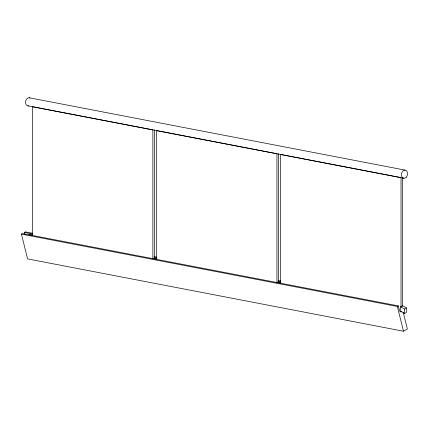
<?xml version="1.0" encoding="UTF-8"?>
<svg xmlns="http://www.w3.org/2000/svg" width="429" height="429" viewBox="0 0 429 429"><rect width="100%" height="100%" fill="white"/><g stroke="black" fill="none" stroke-linecap="round" stroke-linejoin="round"><path stroke-width="0.64" d="M403.276 312.478L407.362 328.995L403.485 331.231L27.579 258.891L21.45 234.116L22.421 233.558L398.326 305.898L399.549 310.853M24.818 234.293L24.356 232.438L25.327 231.874L32.556 233.269M28.936 234.904L30.389 234.062L32.604 235.344M153.008 258.778L154.467 257.942L156.682 259.218M276.603 282.936L278.539 281.815L280.754 283.097M21.45 234.116L397.356 306.456L398.326 305.898M400.675 306.815L402.616 305.695L406.494 307.931L406.494 312.409L404.552 313.529L400.675 311.293L400.675 306.815L404.552 309.052L406.494 307.931M401.989 311.357L401.018 311.915L399.705 311.663M29.215 97.769L405.115 170.109M157.202 130.679L276.946 153.721L276.946 282.695M27.987 105.893L403.893 178.233M154.134 256.665L156.762 257.169M278.341 280.566L280.968 281.075M24.356 232.438L32.899 234.078M154.478 257.475L157.105 257.985M278.03 281.252L280.657 281.762M397.356 306.456L403.485 331.231M404.552 309.052L404.552 313.529M402.472 178.099L402.472 306.397M401.018 307.239L401.018 177.601L280.62 154.429L280.62 283.403M278.4 153.55L278.4 282.523M156.547 130.555L156.547 259.524M154.322 129.676L154.322 258.644M152.869 258.816L152.869 129.848L32.47 106.676L32.47 235.644M28.781 105.845A4.113 3.003 -79.1 0 1 25.611 101.491A4.113 3.003 -79.1 0 1 29.966 97.994M406.183 177.29A4.113 3.003 -79.1 0 0 405.872 170.334A4.113 3.003 -79.1 0 0 401.458 174.893A4.113 3.003 -79.1 0 0 406.183 177.29"/></g></svg>
